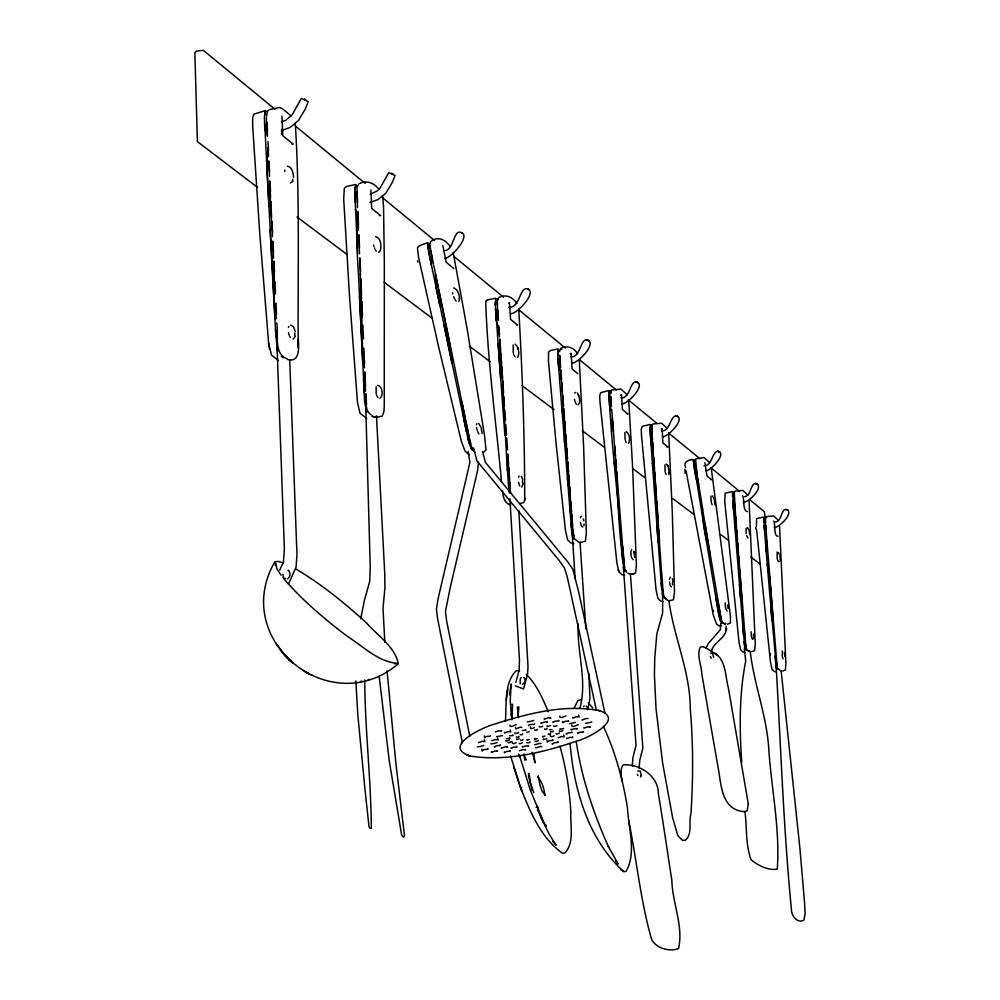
<?xml version="1.0" encoding="UTF-8"?>
<svg xmlns="http://www.w3.org/2000/svg" width="1000" height="1000" viewBox="0 0 1000 1000"><rect width="100%" height="100%" fill="white"/><g stroke="black" fill="none" stroke-linecap="round" stroke-linejoin="round"><path stroke-width="1.5" d="M784.825 656.312L784.362 652.525M497.438 304.837L497.438 301.762M615.75 459.225C617.863 496.463 618.587 534.188 624.338 571.05M517.962 716.2L518.925 706.975L517.288 707.138L518.625 717.487M570.1 512.15L570.188 496.175L567.575 461.562M509 490.513C504.725 440.4 504.212 390.138 499.675 340.025M507.488 471.175L507.675 454.212L510.55 493.413M564.525 442.4L564.75 424.212L563.562 408.5M632.3 766.012L632.95 757.487L636.013 745.387L623.438 567.537L624.612 567.487M639.15 768.4L639.788 760.113L642.85 748.037L630.438 574.188M605 713.438L578.638 591.825L572.837 569.2L567.55 561.625L485.363 462.3L482.55 451.562M524.725 500.462C524.663 436.637 522.438 372.625 518.713 308.875M427.9 244.562L429.025 253.612L468.162 439.562L471.287 449.1L474.938 452.3M364.7 679.95C364.975 729.325 371.05 779.287 371.3 828.3L369.837 828.125L368.988 826.6L364.9 788.575L357.788 714.55L355.85 680.888M641.388 775.688L640.188 771.075L637.762 770.962M641.4 775.212L640.438 777.013M284.775 171.537L284.825 170.1M266.7 115.938L267.362 111.175L268.475 110.5M523.75 677.312C526.163 678.688 524.812 683.6 522.438 684.438M770.487 653.6L770.475 655M294.825 335.5L294.812 332.9M611.663 431.25L612.337 418.675M766.8 540.938L766.213 551.475L764.087 525.538M734.887 527.288C737.163 515.475 732.938 503.288 734.488 491.637M442.8 245.65L446.262 262.288L453.75 268.562M584.075 524L583.85 525.7M669.15 472.2L668.763 474.562M763.925 518.638L764.388 529.163M765.525 518.387L765.475 522.388M482.137 433.55L481.163 427.413L478.75 423.525M715.013 504.888L714.25 499.3L712.487 495.9M519.625 670.825L516.1 670.812C503.725 683.375 506.788 704.762 505.387 721.263M534.6 761.787L533.938 753.85M734.275 492.938L735.5 514.25M634.725 557.425L633.888 551.175M672.537 584.763L672.55 582.087M523.225 483.812L521.725 487.113M780.238 559.975L779.938 554.925M609.038 392.35C611.275 449.35 619.65 506.062 622.775 562.938M610.712 393.862L610.913 392M610.487 393.113L611.213 390.575M652.038 425.913L652.05 433.725M275.325 565.425L275.575 563.413L277.087 569.15L281.062 575.188M282.987 574.275L283.375 577.987L285.475 578.488M559.487 351.625L560.337 349L561.725 349.55M558.013 350.85L557.8 355.7M753.5 637.95L753.475 634M519.425 750.725L523.188 749.6L525.612 750.013L525.363 749.412M506.25 700.2L507.887 688.9M292.5 180.463L292.688 179.175M509.525 694.862L511.163 683.938L510.188 700.837L511.95 719.912M525.075 498.2L523.775 502.612L519.825 503.562M751.162 631.75L751.325 636.55M360.712 618.787L364.412 600.337L369.75 581.25L370.238 567.112L365.812 408.55M587.238 709.375L587.275 707.1L586.287 706.038M725.212 602.762L725.312 606.525M706.237 646.888L706 648.312L708.1 643.787L720.362 629.663L720.725 623.387M711.388 651.038C713.713 641.488 728.662 637.125 726.038 626.075M669.475 579.225L670.263 577.212M711.375 651.012L711.6 649.8M704.887 462.775L707.013 475.975L711.538 479.65L710.562 479.588M495.538 298.225L487.788 299.875L485.712 301.562C487.65 361.812 496.087 422.088 501.538 482.212M499.462 336.975L498.925 329.375L496.375 320.425L497.788 313.488L497.188 300.925L498.2 298.225M528.387 725.675C529.062 723.737 534.812 724.963 534.688 723.775M264.662 115.075L265.225 112.75M506.4 738.7L510.062 738.35L509.812 737.738M725.763 623.337L724.887 624.312L722.412 622.712M746.15 528.325L746.125 533.6M476.425 424.738L476.838 423.625M587.812 709.788L589.975 698.4L588.763 673.3M558.2 737.738L561.4 736.55L564.188 736.8L563.688 734.938M579.925 708.012C587.537 680.713 576.725 651.7 578.212 623.975M516.737 679.325L519.087 670.25L519.487 660.462L509.913 498.738M491.8 740.725L495.838 739.463L498.175 740.013L497.663 738.075M478.45 742.562L482.488 741.3L484.738 741.688M515.862 682.325L516.45 680.325M495.35 732L498.587 730.775L501.562 731.062L501.337 730.425M624.888 432.463L625.075 439.588M295.287 336.375L293.175 339.025M376.15 386.825L376.15 393.775M664.963 464.85L665.075 471.712M520.225 679.175L520.163 683.787M288.425 327.475L288.738 326.538M574.25 707.938L577.612 700.95L581.487 699.3M775.413 521.975C782.262 521.625 780.938 507.05 787.212 509.787C793.487 513.663 779.35 527.425 774.237 527.612M710.913 496.062L711.188 501.925M513.162 344.988L513.237 352.875M782.362 651.025L782.262 656.562M288.45 584.2L296.087 567.112L296.962 554.475L289.725 360.175M777.15 552L777.175 558.475M279.725 570.175L283.45 562.013L284.363 549.025L277.125 348.725L278.375 348.488M695.575 460.075L697.4 476.662M695.35 459.462L695.3 464.387L698.6 484.812L695.825 477.663L694.237 468.137L693.413 460.55L694.737 460.188M520.475 678.55L521.1 677.562M733.025 492.488L733.462 509.237L735.525 516.337L741.862 598.987M293.125 181.088L290.487 183M574.6 393.088L575.712 392.362M652.325 424.525L651.637 427.025L652.45 439.513M583.562 706.712L584.15 705.95M684.987 469.3L685.013 473.325M458.875 301.562C460.538 297.15 458.35 289.312 453.612 287.9M779.25 561.362L778.512 561.562M558.525 349.363L557.725 354.95L560.525 391.725L571.613 530.375L573.275 538.962M753.2 638.913L752.487 639.175L751.513 637.312M741.75 762.387C739.5 729.312 739.087 695.913 745.3 663.213C746.95 660.413 741.737 643.375 746.538 646.237M485.712 301.562L486.887 300.25M430.037 243.787L430.662 243.1M430.288 242.312L429.637 244.963L432 257.75L431.425 265.138L427.65 245.688L428.3 243.038M495.675 300.163L496.388 299.413M497.738 299.738L498.45 299M517.663 357.35C519.875 353.363 518.663 347.013 515.125 344.188M631.688 549.625L630.837 551.688L631.188 556.45M628.675 443.3C630.3 439.775 629.663 433.663 626.213 431.65M370.913 189.963L371.675 208.4L380.662 215.637L379.35 215.463M287.712 578.913C293.15 573.862 287.15 568.775 288.188 570.5M356.3 184.95L354.85 187.85L355.112 201.95M358.438 184.5L356.987 187.413L357.5 207.413M356.425 185.888L355.438 186.6L354.825 192.275L357.6 254.175M444.85 250.625C454.487 250.075 453.15 227.113 462.325 233.137C469.525 237.312 450.962 258.275 444.6 258.488M281.913 116.125L282.8 135.75L293.212 144.137L291.825 143.988M266.2 111.05L265.087 111.725L264.4 117.725L268.988 206.663M744.575 496.662C751.675 496.275 750.312 481.175 756.825 483.95C763.413 487.962 748.662 502.3 743.363 502.55M521.775 787.325L520.788 788.337L521.987 791.075L521.188 789.275C530.538 812.675 541.188 838.037 562.3 853.112L564.837 852.95C574.812 842.562 569.975 825.35 570.875 812.375C569.562 789.987 565.95 767.725 559.95 746.112M526.862 732.325L529.25 731.688M528.325 773.763L529.113 773.35L530.288 782.55L533.775 792.712M569.55 723.725L575.388 722.362M545.175 825.913L546.35 825.812L543 821.7L540.163 815.562L537.812 809.488L537.625 806.413L536.138 807.237M281.512 121.938L285.9 120.162L292.1 114.913L301.4 98.362L308.225 101.688L305.15 109.325L298.4 120.55L290.163 127.375L281.837 130.55M483.812 452.225L486.025 449.8L484.462 434.913L467.225 329.338L453.188 252.463M370.188 194.35L377.362 190.825L380.163 187.938L388.8 172.575L395.087 175.613L392.188 182.675L385.913 193.088L377.925 199.613L369.85 202.463M510.775 313.675C516.763 314.325 537.375 292.113 527.7 289.1L528.663 289.575C519.837 283.625 520.375 308.988 508.488 307.262M578.062 404.95C581.237 402.1 579.225 396.325 577.45 393.062M571.85 363.263C577.737 363.438 596.7 343.938 587.888 340.275L588.763 340.725C580.075 335.288 581.425 357.925 570.875 356.838M621.912 403.925C627.525 404.175 645.45 385.7 637.212 382.238C629.85 379.113 630.688 398.75 621.013 397.85M427.463 242.738L419.438 245.725L417.463 247.6L418.562 257.337L438.638 346.938L461.312 441.175L465.075 451.2L469.137 454.75M430.85 241.513C438.075 235.5 445.65 240.025 450.225 246.5M378.562 252.2C381.788 252.413 382.475 237.8 375.65 236.713M662.45 436.838C667.688 437.212 686.225 418.475 676.363 415.85C669.912 415.925 670.55 431.175 661.612 431.05M706.05 470.788C710.612 470.7 727.188 453.562 718.1 451.325C711.925 451.25 712.562 465.938 704.013 465.737M508.6 303.238L509.462 302.575L510.525 319.337L517.475 324.95L516.312 324.8M570.163 353.762L571.15 353.225L572.075 368.963L577.863 373.75M283.375 562.888L278 561.388L274.837 561.838C229.713 639.738 330.238 721.812 398.312 663.75C395.075 646.825 377.688 635.638 366.737 623.2C344.825 603.162 321.637 584.237 296.025 569.1M661.213 429.012L662.138 428.562L662.9 442.95L667.925 446.987L666.912 446.838M620.562 395.112L621.5 394.613L622.463 409.588L627.962 414.025L626.912 413.888M742.588 495.737C744.65 498.387 742.4 511.45 747.438 511.637M773.5 521.087C775.688 521.75 773.275 536.737 778.037 536.25M394.637 663.863L396.6 663.263C377.788 661.5 362.788 646.075 347.287 636.362C324.6 619.05 302.525 600.562 283.913 578.837M379.938 398.288C383.812 395.662 382.475 385.725 377.425 385.363M693.125 459.588C688.413 459.625 683.05 461.9 685.525 467.488M695.825 458.9L704 457.525L709.55 462.562M710.45 653.162L712.588 653.3L713.662 657.425M265.325 110.6L253.85 114.188L252.688 117.863L252.688 126.112L259.625 231.838L268.625 343.188L271.537 355.163L278.488 360.637M269.2 109.663L279.538 107.475L282.663 108.888L291.062 115.85M632.087 574.1L635.6 572.962L636.388 565.438L632.6 466.962L628.688 399.412M360.475 681.475L361.737 681.188M368.137 679.7L369.487 679.388M511.65 704.425L512.513 704.237L512.137 718.562M721.55 625.6L719.312 625.913L716.612 624.175L713.363 615.363L686.012 470.613M727.387 624.237L730.413 623.013L730.438 616.15L711.388 469.087M359.125 183.738C366.575 179.762 373.988 182.975 378.85 189.15M355.487 184.513L346.85 186.425L344.325 188.212L343.688 198.912L349.625 297.987L357.475 402.163L360 413.288L366.825 418.512M498.812 297.55C505.887 293.675 513.088 297.325 516.987 303.612M780.837 670.725L777.487 668.612L776.375 661.9M557.812 348.988L550.487 350.487L548.562 352.113L548.462 361.175L556.125 443.988L565.5 530.8L567.663 539.913L570.763 542.888L573.862 543.638M560.925 348.375C567.325 345.037 574.087 347.762 577.575 353.713M608.825 390.562L600.612 392.675L599.7 395.9L600.013 402.15L616.938 563.312L618.975 571.925L621.775 574.663L624.637 575.325M611.788 389.988L620.938 389.087L627.225 394.775M376.413 417.362L382.225 416.062L383.925 411.637L384.25 406.275L384.338 262.413L383.512 206.075L382.488 195.675M631.062 574.275L634.012 573.775M652.875 423.988L661.612 423.212L667.362 428.438M580.25 542.587L585.413 541.138L586.35 533.237L583.638 447.188L579.288 359.688M650.037 424.475L642.125 426.337L641.263 429.462L641.5 435.487L656.1 590.163L657.925 598.4L660.512 600.95L663.188 601.575M724.775 623.7L725.4 623.587M734.987 491.15L742.887 490.425L747.862 495.138M732.387 491.562L725.138 493.188L724.75 501.6L739.038 642.375L740.675 649.825L742.837 652.013L745.15 652.525M766.175 516.663L773.75 515.962L778.388 520.35M763.675 517.05L756.675 518.575L756.363 526.712M534.538 762.525C537.188 763.337 532.875 760.163 535.312 762.412L531.987 752.25M668.538 600.8L673.438 599.825L674.475 592.225L672.362 513.787L668.688 432.875M751.688 651.637L754.65 650.625L755.263 643.988L749.1 501.438M525.1 759.625L526.312 759.812L524.188 755.462M782.55 671.012L785.375 670.037L785.913 663.625L779.562 526.388M581.562 516.388L581.213 516.438A5.35 1.863 80.9 0 0 580.4 517.775M570.087 743.413C573.812 789.475 588.45 840.163 623.825 871.6L626.038 871.4C636.725 852.8 628.438 828.538 627.525 808.25C623.025 780.062 615.413 752.225 603.375 726.3M287.488 166.175C292.288 166.887 293.225 173.425 293.663 177.4M776.25 671.838L774.062 671.388L772.05 669.312L770.475 662.163L756.65 529.925M630.262 573.962L627.888 573.237M290.525 324.975L293.488 326.725L295.275 331.388M666.188 464.038L668.138 466.163L669.163 472.075M287.75 359.688C300.375 362.463 298.637 347.075 298.337 339.387L298.2 347.837C297.663 272.987 299.962 197.725 295.262 123.062M374.475 416.75L375.925 416.912M510.788 504.988C504.487 503.625 502.85 496.525 502.55 491.025M776.875 665.35L776.087 665.462C780.875 746.838 783.462 828.388 791.438 909.538C791.112 915.638 797.638 923.95 803.938 920.062L805.15 913.462L804.538 902.4L799.9 848.225L781.125 670.812M766.562 517.35L765.7 517.125L765.238 519.412L765.85 528.938M765.075 517.575L763.875 518.038L763.85 522.038M600.913 711.012C565.262 703.575 528.212 713.475 494.212 724.2C483.85 726.875 440.662 746.525 470.337 756.075C506.425 761.688 543.35 752.425 577.425 740.888C588.013 738.175 626.775 718.637 598.05 710.2M733.888 492.15L732.575 492.575L732.525 496.725M671.462 586.85L670.525 585.975M651.787 425.2L650.662 424.812L649.975 427.3L652.387 463.675M610.725 391.362L609.487 390.9L608.75 393.45L609.95 410.613L611.175 404.412L610.55 395.962M633.062 559.712L631.45 557.35M582.688 527.1L581.562 526.075M310.8 674.788L311.95 675.263M747.412 527.525L749.087 530.125L749.737 534.7M497.863 299.288L496.275 298.612L495.575 299.337L495.288 304.462L504.875 435.387M573.562 535.188L572.3 535.225L575.188 578.7M515.337 685.837L523.513 688.962L527.5 674.438L528.025 666.7L518.837 510.788M748.188 650.387L749.25 650.875M748.05 537.987L746.562 535.513M748.2 650.925L749.325 651.462M667.75 600.388L664.087 597.537L662.763 589.763M372.088 416.112L374.513 417.325M372.212 416.163L374.637 417.388M578.85 542.212L574.388 538.787L573.25 534.55L570.188 496.175L567.388 478.338M287.575 359.05C272.8 353.587 279.113 334.637 276.688 322.837M721.388 620.675L720.413 620.925M621.175 869.963L623.825 871.6M745.612 646.363L744.938 645.837M514.325 768.388L513.737 767L520.788 788.337L510.575 755.913M281.312 356.362L283.275 357.775M371.125 414.825C364.15 410.575 366.825 400.85 365.637 394.113M291.363 661.975L293.3 663.375L292.35 662.688M257.65 187.488L197.4 141.613L194.85 52.75L196.438 51.075L203.35 50.35L274.825 109.125M297.05 217.013L346.987 254.438M384.162 282.288L432.388 318.438M469.275 346.075L490.087 361.675M521.987 385.575L554.062 409.613M582.3 430.775L604.412 447.35M632.8 468.625L645.025 477.788M672.95 498.713L694.1 514.55M720.837 534.6L728.225 540.138M751.038 557.225L760.325 564.188M666.375 599.113L664.188 596.975M722.438 622.2L723.637 623.138M295.238 125.913L365.1 183.363M381.925 197.213L434.637 240.562M453.738 256.262L503.55 297.225M518.975 309.913L565.4 348.1M579.6 359.762L616.312 389.963M628.188 399.738L656.963 423.4M669.025 433.325L699.912 458.713M710.662 467.562L739.688 491.425M750.312 500.175L764.388 511.737L765.163 517.137M519.538 757.087L518.45 754.075M287 657.825L290.725 661L283.1 653.25M727.163 611.038L726.575 610.35M526.163 674.312C536.788 684.463 542.562 698.487 548.325 711.737M588.288 702.938L592.888 708M473.938 450.238L471.525 446.763L469.438 439.137L449.825 343.1M471.25 448.475L472.65 450.025M615.725 861.162L618.125 863.988L608.162 846.175L608.7 847.312C593.587 813.562 581.575 778.1 576.225 741.425M521.763 727.4C519.513 725.938 514.9 731.125 515.462 727.412M502.537 735.625L496.587 736.663M552.788 841.338L556.087 845.275L548.938 833.75L541.25 817.7L541.663 818.637M280.1 649.575L284.788 655.25L275.5 642.688M721.462 622.95L718.737 614.65L703.562 524.25L702.6 509.25L721.587 621.7M626.337 572.075L624.788 569.3L623.888 562.75L616.725 471.463M519.2 738.775L516.65 739.6L516.613 738.938M377.45 396.925L378.013 397.638M455.487 300.275L456.125 301.087M625.487 570.3L626.425 571.5M747.038 650.037L745.512 645.675L743.975 627M746.112 650.163L744.562 645.788L741.85 614.113M563.65 728.475L560 729.438L559.975 728.775M550.55 725.575L547.188 726.637L547.137 725.975M537.288 738.562L534.688 739.3L534.663 738.65M540.875 743.6C539.575 742.438 534.9 745.562 534.562 744.475M541.85 746.7C540.562 745.562 535.913 748.662 535.588 747.575M777.562 668.112L778.213 669.038M588.025 718.512C585.825 717.788 581.112 721.038 582 719.85M521.362 476.388L522.8 479.575M375.55 250.263L376.188 251.175M551.888 729.538L549.412 729.775M546.763 738.5L543.438 739.688L543.4 739.013M514.55 356.2L515.075 356.95M576.388 404.325L575.475 402.75M783.1 658.825L782.438 657.288M478.413 433.162L478.925 433.963M289.725 336.425L290.312 337.425M778.213 561.263L777.387 559.35M537.438 809.087L541.625 817.438M519.775 486.062L518.488 482.275M454.862 299.25L453.7 296.775M626.15 442.463L625.388 440.675M666.038 474.425L665.337 472.738M477.463 431.112L477.925 432.175M712.175 504.762L711.488 502.95M376.512 394.963L376.962 396.025M544.2 823.512L530.288 789.975L519.237 754.675M778.487 552.6L779.025 554.025M366.6 412.113L364.65 401.6L359.487 295.975M721.637 621.175L717.312 598.812M726.263 609.775L725.5 607.413M374.387 247.825L374.925 249.125M618.125 569.837L618.8 571.512M513.612 354.137L514.05 355.238M528.45 775.725L532.275 790.4M578.75 395.688L578.375 394.738M581.2 525.363L580.4 522.55M670.25 585.363L669.475 581.9M663.075 597.675L661.2 583.062M663.112 597.137L662.125 593.275M637.825 775.5L637.475 774.3M672.3 578.65L672.938 581.112M776.587 668.725L769.55 591.95M713.3 610.25L713.562 611.038M710.425 656.538L710.975 657.962A3 0.938 81.3 0 0 711.162 658.325M289.212 335.275L288.475 332.612M525.675 729.488L525.913 730.113L522.388 730.487M575.075 401.725L574.462 399.35M591.812 721.85C591.925 722.225 585.538 723.538 585.538 723.213M590.013 726.65L590.25 727.288L587.788 726.762L583.987 728.138L583.95 727.487M577.025 728.438L577.288 729.075L574.775 728.562L571 729.925L570.962 729.275M572.562 737L572.812 737.6L570.05 737.35L566.8 738.7L566.763 738.037M565.988 715.888C565.812 715.763 559 719.55 559.837 716.125M562.712 730.425C563.513 731.025 558.95 731.725 559.275 730.9M556.862 725.337C557.775 725.962 553.125 726.838 553.5 725.95M550.538 717.7L550.775 718.325L548.387 717.725L544.325 719.212L544.288 718.538M553.1 731C553.95 731.688 550.163 732.4 550.575 731.438M554.012 735.625C554.475 736.175 549.375 738.025 550.438 734.95M547.238 721.8L547.5 722.45L545.125 721.838L541.075 723.312L541.05 722.65M542.688 726.038C543.525 726.575 538.9 727.375 539.212 726.513M544.987 735.987L542.725 736.963L542.688 736.3M417.45 260.775L417.825 262.137M528.413 745.575L528.663 746.2L526.225 745.75L522.425 747.062L522.388 746.413M522.913 739.513C523.825 740.238 520.087 740.913 520.55 739.963M522.337 742.5C523.013 743.125 518.55 744.275 519.125 743.337M518.263 732.337L518.488 732.975L514.925 733.612L514.888 732.95M727.475 604.9L728.1 608.375M578.325 724.762C578.038 724.375 570.975 728.725 571.775 724.875M509.263 739.812C509.975 740.462 505.325 741.462 505.725 740.588M507.312 746.513L507.537 747.138L504.65 746.888L501.45 748.25L501.413 747.588M497.175 742.463C497.25 742.837 490.887 744.212 490.875 743.838M497.337 750.713L497.575 751.312L494.688 751.087L491.488 752.438L491.463 751.787M483.675 745.413C483.75 745.763 477.375 747.175 477.362 746.787M583.25 731.475L583.488 732.087L579.862 732.25L577.587 733.637L577.55 732.95M719.987 619.975L716.125 599.1M571.925 732L572.15 732.588L568.513 732.763L566.25 734.15L566.213 733.487M568.462 720.775L568.713 721.388L565.875 721.112L562.525 722.525L562.5 721.862M537.225 729.4C538.138 730.113 534.225 730.812 534.7 729.875M558.787 720.362L559.025 720.975L555.275 721.137L552.975 722.562L552.95 721.888M559.325 732.837C559.987 733.438 555.575 734.625 556.1 733.675M515.988 742.537C516.388 743.138 511.35 744.95 512.413 741.875M477.062 429.95L476.525 427.65M546.987 728.45C547.837 729.137 544.075 730.013 544.6 728.962M533.625 720.425C533.75 720.75 527.2 722.138 527.212 721.825M538.413 740.325C539.075 740.962 534.538 741.95 534.913 741.075M534.35 727.375C534.525 727.862 529.487 730.1 530.5 726.862M530.15 741.938C530.988 742.537 526.413 743.263 526.737 742.412M522.587 733.825C523.4 734.562 519.637 735.35 520.188 734.362M512.863 734.925L513.1 735.562L509.6 735.8M511.275 741.425C511.925 742.075 507.45 743.325 508.025 742.438M557.975 741.762L558.2 742.375L554.113 742.8L552.3 744.163L552.288 743.5M490.538 735.675C490.887 737.175 484.637 735.45 484.775 737.712L484.45 735.9M355.45 209.325L358.025 219.438L358.5 230.25M552.95 739.7L553.175 740.312L549.038 740.738L547.238 742.113L546.938 740.188M550.475 733.325C551.237 734.075 547.6 734.9 548.162 733.95M487.837 748.6L488.062 749.2L483.925 749.562L482.113 751.025L481.838 749.05M468.1 438.925L469.288 443.663M516.213 724.688C515.55 724.688 509 728.475 510.012 725.2M516.8 746.375L517.025 747L513.337 747.188L511.138 748.538L511.112 747.887M510.025 750.588L510.25 751.2L506.562 751.388L504.412 752.738L504.375 752.075M500.188 744.812L500.412 745.425L496.287 745.8L494.45 747.237L494.425 746.575M756.025 529.45L755.8 528.538A2.487 0.663 81.1 0 1 755.675 527.575M469.775 439.65L470.625 443.212M373.587 244.875L373.95 246.4M529.35 739.475L527.05 740.35L527.013 739.712M519.038 736.45C519.987 737.163 516.163 737.775 516.562 736.8M578.6 715.088L579.125 717L576.3 716.725L572.95 718.138L572.9 717.475M596.3 709.938L567.35 577.375L564.587 568.275L559.3 560.662L476.9 460.887L473.663 448.025M277.538 351.388L275.675 333.1L270.1 229.412M452.512 292.7L452.8 294.037M433.787 265.5L438.45 288.038M469.487 438.462L465.763 420.613M443.85 324.338L447.938 343.762M466.438 431.662L463.9 419.637L461.75 401.962M447.85 343.638L451.962 363.162L449.613 343.025L435.35 273.975L436.325 288.625L439.888 305.625M433.5 264.088L430.675 250.238M445.513 322.2L438.75 289.45M468.113 451.312L469.9 462.425L437.975 599.237L436.413 609.05L437.562 618.55L462.375 742.75M445.812 323.638L449.513 341.6M461.938 402.025L465.462 419.15M583.862 520.925L583.65 519.925A5.35 1.75 81.5 0 0 583.387 518.962M623.263 566.45L623.763 568.875M572.65 536.65L571.013 522.85M510.238 729.963L510.75 731.9L507.812 731.625L504.525 733.025L504.487 732.362M469.8 736.338L446.613 620.862L445.462 611.425L450.138 588.038L477.587 470.613L478.525 462.113M484.35 739.912L484.613 741.213M573.862 536.45L572.888 529.562M523.95 753.938L524.663 759.925M767.237 564L769.7 577.487L773.1 620.462M776.175 666.938L774.938 656.025M744.938 647.325L744.175 641.675M561.763 407.4L564.75 424.212L567.463 460.062M628.625 820.475C636.812 860.025 640.425 900.775 651.675 939.562C656.237 948.425 669.788 952.1 678.562 948.525C683.7 926.338 672.325 902.837 671.875 880.462C667.362 851.688 663.288 822.85 658.425 794.137C658.487 775.875 639.788 763.8 623.225 764.85C619.412 769.287 621.725 775.625 621.85 780.8M614.237 462.4L617.188 479.125M777.138 666.812L765.675 525.3M745.95 647.2L739.7 569.2M706.137 539.6L693.525 461.213M697.625 478.088L702.738 509.3M704.987 523.9L710 554.538M522.45 480.712L522.688 482.95M268.625 343.188L269.438 348.963M511.188 714.35L511.825 718.975M430.012 245.812L430.438 248.925M276.488 318.587L273.812 298.688L274.363 275.1L273.688 261.225M750.25 651.338C753.938 684.463 766.875 715.9 768.8 749.4C771.462 788.812 780.2 829.912 777.25 869.125C768.337 870.775 757.812 865.375 751.075 859.75C745.413 844.463 747.1 827.45 744.9 811.475M669 601.2C673.95 637.55 690.25 671.712 690.3 709.163C693.3 743.938 693.162 778.925 690.962 813.75C688.4 821.9 692.775 834.275 685.3 840.238L682.562 840.387L677.9 835.75L672.738 818.312L662.638 763.125L656.062 709.062L654.412 674.55L654.762 657.987L656.8 634.212L662.613 612.863L662.6 595.275M509.375 492.938L508.425 482.537M624.425 566.25L622.737 546.862M663.263 593.1L661.712 573.138M276.637 344.438L276.925 347.238M379.137 676.225L389.263 760.888L401.712 835.487L403.625 837.113L404.487 835.662L395.8 762.65L387.062 670.825M281.512 129.312L281.85 134.675M366.538 404.538L365.838 393.675M766.213 551.525L769.562 592.013M770.738 606.275L771.925 620.612M572.55 525.388L571.75 514.963M741.888 614.163L732.763 500.35M742.925 627.137L743.662 636.25M661.712 589.913L652.375 463.587M612.675 421.1L613.475 431M614.675 445.9L615.513 456.262M558.825 370.025L557.962 358.875M739.45 584.237L740.638 599.15M611.475 406.125L610.75 396.637M611.712 409.137L615.812 462.125M615.988 462.188L616.487 468.375M736.7 530.013L737.487 540.138M560.5 368.125L559.6 355.9M735.725 517.212L736.475 527.112M737.7 542.987L738.462 552.938M738.675 555.85L739.475 566.237M560.525 366.262L559.75 355.312M560.625 369.675L563.462 407.075M561.763 382.525L562.438 391.45M562.762 395.737L563.513 405.712M563.75 408.7L564.462 418.05M564.7 421.163L565.5 431.737M566.512 445.163L565.725 434.712M566.737 448.15L567.525 458.625M567.75 461.625L568.55 472.15M568.775 475.15L569.45 484.188M570.775 501.938L571.538 511.9M509.787 482.287L510.35 489.65M560.862 370.637L561.538 379.55M569.675 487.2L570.35 496.238M496.375 320.425L495.525 308.612M651.025 444.7L650.037 428.038M656.95 526.163L658.138 542.562M498.075 343.537L500.625 378.288M652.663 442.4L653.375 452.525M499.475 334.725L498.875 326.15M499.775 338.925L500.5 349.188M500.812 353.713L501.463 362.788M501.775 367.337L502.525 377.938M653.7 457.188L654.525 469.113M654.725 471.975L656.513 497.775M656.725 500.737L658.475 525.988M658.688 528.975L659.5 540.925M652.2 437.875L661.587 573.175M497.75 310.15L498.462 320.325M502.738 380.85L503.55 392.525M503.85 396.912L504.475 405.7M504.775 410.1L505.5 420.375M505.812 424.787L506.525 435.1M506.737 438.05L507.55 449.85M507.85 454.288L508.488 463.35M508.812 467.887L509.5 478.013M580.025 542.238L585.875 628.925M384.837 642.3L383 608.212L384.925 587.8L384.738 573.5L376.463 415.788M276.062 337.175L275.613 329.663M275.025 318.938L266.712 164.613L268.075 147.613L268.525 156.613M269.6 183.762L270.712 205.7M267.087 122.75L267.525 131.45M270.512 191.562L269.988 181.175M271.012 201.788L271.488 216.75M268.038 141.6L268.475 150.65M269 161.2L269.525 171.925M272.362 229.088L272.512 232.15M272.962 241.363L273.5 252.1M273.95 261.35L274.488 272.15M275.988 303.1L276.525 313.95M271.988 221.45L272.475 236.637M268.75 161.1L269.5 176.425M269.725 181.05L270.525 197.288M270.738 201.675L271.85 228.637M272.7 241.238L273.538 258.15M266.8 122.15L267.512 136.375L264.85 129.037L264.55 122.7M362.688 360.9L358.475 274.562M363.512 379.7L364.15 392.938M274.938 281.425L275.538 293.812M358.55 274.688C356.7 253.738 357.025 232.812 357.688 211.9M511.525 709.7L511.788 718.575M357.488 202.275L357.125 191.8M357.912 211.5L358.5 225.012M358.938 234.975L359.513 247.975M360.85 278.863L361.525 294.188M361.863 301.863L362.475 315.712M359.712 258.05L360.425 274.175M360.625 278.775L361.5 298.7M361.625 301.775C362.238 323.875 361.388 345.825 364.5 367.775M360.213 273.9L362.1 316.9M459.5 298.225L459.538 299.075M358.713 234.875L359.525 253.65M359.963 258.15L360.525 271.337M362.875 324.975L363.475 338.888M363.875 348.188L364.525 363.488M364.9 372.175L365.525 386.562M364.688 372.15L365.5 391.2M266.413 117.3L266.512 122.013M495.363 302.188L495.375 305.262M518.538 477.212A5.713 2.1 80.4 0 1 519.1 476.087M748.312 804.075L747.163 810.75L744.362 811.675C723.337 810.125 721.388 788.825 718.95 772.425L701.838 674.1C701.612 665.362 696.45 655.6 700.2 647.15L703.112 646.688L706.462 648.2L717.788 655.438L714.75 653.213C726.338 660.337 725.113 676.213 728.337 687.725L748.312 804.075M538.25 776.175L537.562 776.862C542.025 780.875 544.338 789.562 544.825 795.35L545.4 794.85L544.538 795.387L545.212 795.113L542.15 791.263L540.025 785.125L538.25 776.175M467.675 755.263L466.838 755.013L470.337 756.075L467.675 755.263M717.463 451.075L718.1 451.325L717.463 451.075M675.713 415.588L676.363 415.85L675.713 415.588M635.725 381.613L636.413 381.875L635.725 381.613M586.337 339.637L587.05 339.913L586.337 339.637M756.025 483.6L755.325 483.338L756.112 483.638M787.875 510.125L787.212 509.8L787.875 510.125M678.025 416.625L677.15 416.2L677.925 416.587M757.525 484.3L756.825 483.963L757.525 484.3M719.587 452.025L718.85 451.662L719.587 452.025M462.4 233.162L461.287 232.613L462.325 233.137M638.05 382.65L637.212 382.238L638.05 382.65M392.825 174.013L391.7 173.438L392.825 174.013M305.688 99.875L304.462 99.225L305.688 99.875M309.5 674.15L304.363 671.287L309.5 674.15M291.95 662.175L289.037 659.862L291.95 662.175M289.662 659.9L285.3 655.925L289.662 659.9M288.825 658.9L283.988 654.287L288.825 658.9M668.075 466.012L667.738 465.275L668.138 466.163M518.112 349.012L517.75 347.812L518.125 349.075M634.412 552.812L634.163 551.938L634.412 552.875M634.6 553.763L634.725 554.688L634.6 553.737M726.388 630.138L726.338 628.413L726.375 630.112"/></g></svg>
